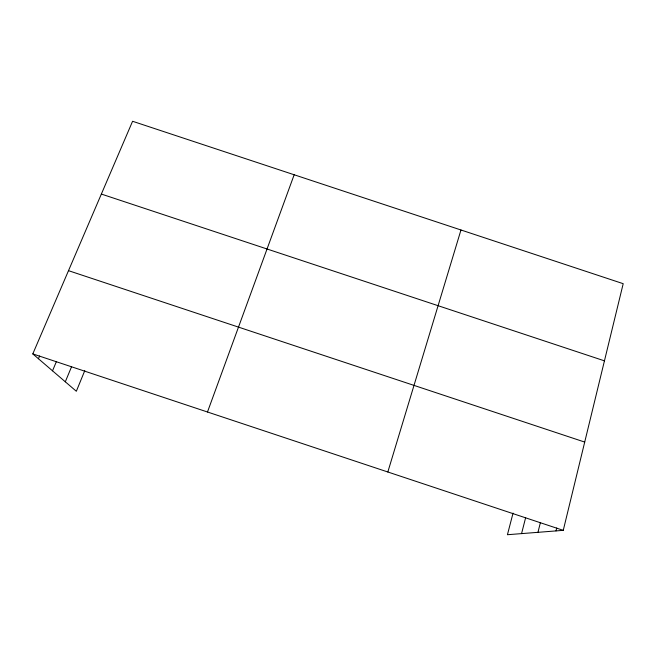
<?xml version="1.0" encoding="UTF-8"?>
<svg xmlns="http://www.w3.org/2000/svg" width="656" height="656" viewBox="0 0 656 656"><rect width="100%" height="100%" fill="white"/><g stroke="black" fill="none" stroke-linecap="round" stroke-linejoin="round"><path stroke-width="0.98" d="M513.049 513.107L507.432 534.722L563.258 530.343L623.2 283.687L132.578 121.278L32.8 353.896L76.334 391.263L84.78 370.648M556.017 530.917L556.739 527.973M537.961 532.328L540.429 522.479M521.561 533.615L525.636 517.682M387.827 471.992L460.971 229.985M207.476 412.001L294.167 174.767M65.305 381.8L71.594 366.647M52.521 370.82L56.441 361.489M38.442 358.742L39.622 355.97M101.36 194.061L604.447 360.849M68.503 270.666L584.709 442.078M32.8 353.896L563.258 530.343"/></g></svg>
